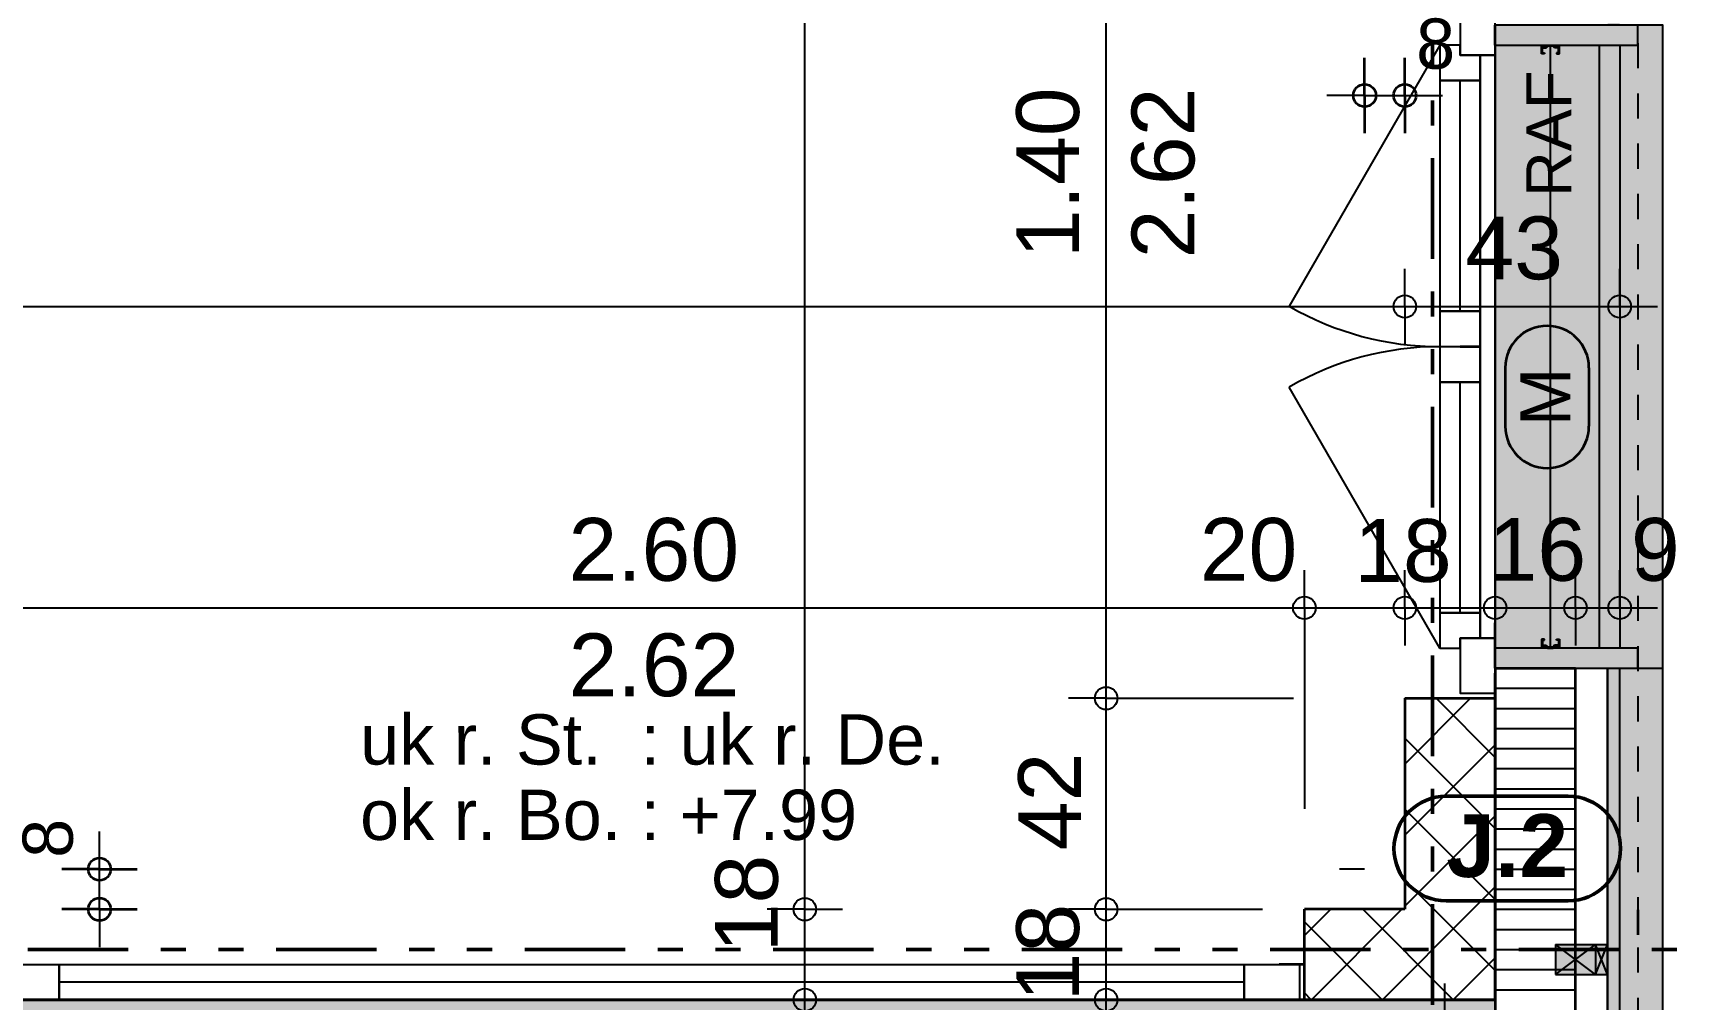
# Model space of a CAD drawing. Header units: centimetres. Extents: x 0.3 to 84.3, y 0.3 to 59.7.
# Drawn here: x 57.61 to 64.23, y 16.26 to 20.11 of the extents above; entities that cross this region are included whole.
import ezdxf

# ---------------------------------------------------------------- set-up
doc = ezdxf.new("R2010")
doc.units = ezdxf.units.CM
for name, pattern in [('AUSGEZOGEN', [0]), ('LINIE_17', [0.05, 0, -0.05]), ('LINIE_23', [0.79, 0.4, -0.13, 0, -0.13, 0, -0.13]), ('PHANTOM', [63.5, 31.75, -6.35, 6.35, -6.35, 6.35, -6.35]), ('PUNKT', [6.35, 0, -6.35]), ('RAND', [44.45, 12.7, -6.35, 12.7, -6.35, 0, -6.35]), ('VERDECKT', [9.525, 6.35, -3.175])]:
    doc.linetypes.add(name, pattern=pattern)
for name, color, linetype, lineweight in [('Allgemein', 7, 'AUSGEZOGEN', 35), ('Bauachsen grob', 7, 'RAND', 25), ('Bodenplatte', 7, 'AUSGEZOGEN', 35), ('Daemmung', 7, 'AUSGEZOGEN', 35), ('Decke', 7, 'AUSGEZOGEN', 35), ('Fenster', 7, 'AUSGEZOGEN', 35), ('Holz Fassadenverkleidung', 7, 'AUSGEZOGEN', 35), ('Holz Unterkonstruktion', 7, 'AUSGEZOGEN', 50), ('Holzgelaender', 7, 'AUSGEZOGEN', 50), ('Konstruktion oben', 7, 'VERDECKT', 25), ('Oeffnungsrichtung Fenster', 7, 'AUSGEZOGEN', 25), ('Rolladen', 7, 'AUSGEZOGEN', 25), ('Spengler', 7, 'AUSGEZOGEN', 35), ('Text Koten', 7, 'AUSGEZOGEN', 50), ('Text Werkplan Ausfuehrung', 7, 'AUSGEZOGEN', 50), ('Unterkonstruktion', 7, 'AUSGEZOGEN', 35), ('Vorhangbrett', 7, 'AUSGEZOGEN', 25), ('Wand Beton bewehrt', 7, 'AUSGEZOGEN', 35), ('Werkplan- Ausfuehrungsmasse', 7, 'AUSGEZOGEN', 25)]:
    doc.layers.add(name, color=color, linetype=linetype, lineweight=lineweight)
doc.layers.add('Elektro Text', color=7, linetype='AUSGEZOGEN', lineweight=35, true_color=0x656565)
doc.styles.add('ARIAL', font='ARIAL.TTF')

msp = doc.modelspace()

# ---------------------------------------------------------------- hatches: boundary and pattern name
at = {"layer": 'Allgemein', "linetype": 'AUSGEZOGEN', "lineweight": 25}
h = msp.add_hatch(color=32, dxfattribs=at)
h.paths.add_polyline_path([(63.884, 17.5797), (63.884, 15.7637), (63.932, 15.7637), (63.932, 17.5797)])
h.paths.add_polyline_path([(63.884, 20.2597), (63.884, 20.1397), (63.932, 20.1397), (63.932, 20.2597)])
for points in [[(63.756, 20.1397), (63.436, 20.1397), (63.436, 20.0597), (63.756, 20.0597), (63.836, 20.0597), (63.884, 20.0597), (63.932, 20.0597), (64.004, 20.0597), (64.004, 20.1397), (63.932, 20.1397), (63.884, 20.1397), (63.836, 20.1397)], [(63.756, 17.6597), (63.436, 17.6597), (63.436, 17.5797), (63.756, 17.5797), (63.836, 17.5797), (63.884, 17.5797), (63.932, 17.5797), (64.004, 17.5797), (64.004, 17.6597), (63.932, 17.6597), (63.884, 17.6597), (63.836, 17.6597)]]:
    msp.add_hatch(color=32, dxfattribs=at).paths.add_polyline_path(points)
at = {"layer": 'Bodenplatte', "linetype": 'AUSGEZOGEN', "lineweight": 25, "true_color": 0xe0ffe0}
msp.add_hatch(color=254, dxfattribs=at).paths.add_polyline_path([(32.236, 16.2597), (32.236, 16.0997), (63.436, 16.0997), (63.436, 16.2597)])
at = {"layer": 'Holz Unterkonstruktion', "linetype": 'AUSGEZOGEN', "lineweight": 25}
for points in [[(63.676, 16.3597), (63.676, 16.4797), (63.836, 16.4797), (63.836, 16.3597)], [(63.836, 16.3597), (63.836, 16.4797), (63.884, 16.4797), (63.884, 16.3597)]]:
    msp.add_hatch(color=32, dxfattribs=at).paths.add_polyline_path(points, flags=16)
at = {"layer": 'Holzgelaender', "linetype": 'AUSGEZOGEN', "lineweight": 25, "true_color": 0xf1f1f1}
msp.add_hatch(color=7, dxfattribs=at).paths.add_polyline_path([(63.852, 20.0597), (63.852, 17.6597), (63.932, 17.6597), (63.932, 20.0597)])
at = {"layer": 'Spengler', "linetype": 'AUSGEZOGEN', "lineweight": 25, "true_color": 0xfafafa}
for points in [[(64.104, 20.1397), (64.004, 20.1397), (64.004, 20.0597), (63.436, 20.0597), (63.436, 17.6597), (64.004, 17.6597), (64.004, 17.5797), (64.104, 17.5797)], [(64.104, 15.7637), (64.104, 17.5797), (63.932, 17.5797), (63.932, 15.7637)]]:
    msp.add_hatch(color=7, dxfattribs=at).paths.add_polyline_path(points)

# ---------------------------------------------------------------- linework, layer by layer
at = {"layer": 'Allgemein', "color": 7, "linetype": 'AUSGEZOGEN', "lineweight": 25}
for p, q in [((63.436, 20.1397), (63.436, 20.0597)), ((64.004, 20.0597), (64.004, 20.1397)), ((63.436, 20.0597), (63.756, 20.0597)), ((63.756, 20.0597), (63.836, 20.0597)), ((63.836, 20.0597), (63.884, 20.0597)), ((63.884, 20.0597), (63.932, 20.0597)), ((63.932, 20.0597), (64.004, 20.0597)), ((63.756, 17.6597), (63.436, 17.6597)), ((63.436, 17.6597), (63.436, 17.5797)), ((63.836, 17.6597), (63.756, 17.6597)), ((63.884, 17.6597), (63.836, 17.6597)), ((63.932, 17.6597), (63.884, 17.6597)), ((64.004, 17.6597), (63.932, 17.6597)), ((64.004, 17.5797), (64.004, 17.6597)), ((63.436, 17.5797), (63.756, 17.5797)), ((63.756, 17.5797), (63.836, 17.5797)), ((63.836, 17.5797), (63.884, 17.5797)), ((63.884, 17.5797), (63.884, 15.8117)), ((63.932, 17.5797), (64.004, 17.5797)), ((63.932, 15.7637), (63.932, 17.5797))]:
    msp.add_line(p, q, dxfattribs=at)
at = {"layer": 'Bauachsen grob', "color": 32, "linetype": 'LINIE_23', "lineweight": 50, "true_color": 0xc36e14}
for p, q in [((63.186, 1.3897), (63.186, 58.1)), ((22.94, 16.4597), (73.132, 16.4597))]:
    msp.add_line(p, q, dxfattribs=at)
at = {"layer": 'Bodenplatte', "color": 92, "linetype": 'VERDECKT', "lineweight": 35, "true_color": 0x00c600}
for q in [(32.236, 16.2597), (63.436, 16.0997)]:
    msp.add_line((63.436, 16.2597), q, dxfattribs=at)
at = {"layer": 'Daemmung', "color": 7, "linetype": 'AUSGEZOGEN', "lineweight": 35}
for p, q in [((63.436, 17.5797), (63.756, 17.5797)), ((63.436, 17.5797), (63.436, 17.4597)), ((63.756, 15.9397), (63.756, 17.5797)), ((63.436, 17.4597), (63.436, 16.6197)), ((63.436, 16.6197), (63.436, 16.2597)), ((62.676, 16.2597), (62.556, 16.2597)), ((63.436, 16.2597), (62.676, 16.2597))]:
    msp.add_line(p, q, dxfattribs=at)
at = {"layer": 'Daemmung', "color": 7, "linetype": 'AUSGEZOGEN', "lineweight": 25}
for points in [[(63.436, 17.5797), (63.436, 17.5797), (63.756, 17.5797)], [(63.436, 17.4997), (63.436, 17.4997), (63.756, 17.4997)], [(63.436, 17.4197), (63.436, 17.4197), (63.756, 17.4197)], [(63.436, 17.3397), (63.436, 17.3397), (63.756, 17.3397)], [(63.436, 17.2597), (63.436, 17.2597), (63.756, 17.2597)], [(63.436, 17.2597), (63.436, 17.2597), (63.756, 17.2597)], [(63.436, 17.1797), (63.436, 17.1797), (63.756, 17.1797)], [(63.436, 17.0997), (63.436, 17.0997), (63.756, 17.0997)], [(63.436, 17.0197), (63.436, 17.0197), (63.756, 17.0197)], [(63.436, 16.9397), (63.436, 16.9397), (63.756, 16.9397)], [(63.436, 16.9397), (63.436, 16.9397), (63.756, 16.9397)], [(63.436, 16.8597), (63.436, 16.8597), (63.756, 16.8597)], [(63.436, 16.7797), (63.436, 16.7797), (63.756, 16.7797)], [(63.436, 16.6997), (63.436, 16.6997), (63.756, 16.6997)], [(63.436, 16.6197), (63.436, 16.6197), (63.756, 16.6197)], [(63.436, 16.6197), (63.436, 16.6197), (63.756, 16.6197)], [(63.436, 16.5397), (63.436, 16.5397), (63.756, 16.5397)], [(63.436, 16.4597), (63.436, 16.4597), (63.756, 16.4597)], [(63.436, 16.3797), (63.436, 16.3797), (63.756, 16.3797)], [(63.436, 16.2997), (63.436, 16.2997), (63.756, 16.2997)], [(63.436, 16.2997), (63.436, 16.2997), (63.756, 16.2997)]]:
    msp.add_lwpolyline(points, dxfattribs=at)
at = {"layer": 'Decke', "color": 92, "linetype": 'PHANTOM', "lineweight": 35, "true_color": 0x00c600}
for p, q in [((32.236, 16.2597), (63.436, 16.2597)), ((63.436, 16.2597), (63.436, 16.0997))]:
    msp.add_line(p, q, dxfattribs=at)
at = {"layer": 'Elektro Text', "color": 40, "linetype": 'AUSGEZOGEN', "lineweight": 35}
for p, q in [((63.476, 18.7758), (63.476, 18.5431)), ((63.8093, 18.7758), (63.8093, 18.5431))]:
    msp.add_line(p, q, dxfattribs=at)
for centre, start, end in [((63.6427, 18.7758), 0, 180), ((63.6427, 18.5431), 180, 0)]:
    msp.add_arc(centre, 0.1667, start, end, dxfattribs=at)
at = {"layer": 'Fenster', "color": 7, "linetype": 'AUSGEZOGEN', "lineweight": 25}
for p, q in [((63.296, 19.0007), (63.296, 19.9197)), ((63.296, 17.7997), (63.296, 18.7187)), ((60.075, 16.3297), (57.716, 16.3297)), ((62.436, 16.3297), (60.077, 16.3297))]:
    msp.add_line(p, q, dxfattribs=at)
for points in [[(63.436, 20.0197), (63.436, 20.2397), (63.296, 20.2397), (63.296, 20.0197), (63.436, 20.0197)], [(63.436, 17.5797), (64.104, 17.5797), (64.104, 20.1397), (63.436, 20.1397), (63.436, 17.5797)], [(63.376, 19.9197), (63.376, 20.0197), (63.296, 20.0197), (63.296, 20.0597), (63.216, 20.0597), (63.216, 19.9197), (63.376, 19.9197)], [(63.376, 20.0197), (63.376, 18.8607), (63.296, 18.8607), (63.296, 18.8587), (63.376, 18.8587), (63.376, 17.6997), (63.436, 17.6997), (63.436, 20.0197), (63.376, 20.0197)], [(63.376, 19.0007), (63.376, 19.9197), (63.216, 19.9197), (63.216, 19.0007), (63.376, 19.0007)], [(63.296, 18.8607), (63.376, 18.8607), (63.376, 19.0007), (63.216, 19.0007), (63.216, 18.8607), (63.296, 18.8607)], [(63.376, 18.7187), (63.376, 18.8587), (63.296, 18.8587), (63.216, 18.8587), (63.216, 18.7187), (63.376, 18.7187)], [(63.376, 17.7997), (63.376, 18.7187), (63.216, 18.7187), (63.216, 17.7997), (63.376, 17.7997)], [(63.296, 17.6597), (63.296, 17.6997), (63.376, 17.6997), (63.376, 17.7997), (63.216, 17.7997), (63.216, 17.6597), (63.296, 17.6597)], [(63.436, 17.4797), (63.436, 17.6997), (63.296, 17.6997), (63.296, 17.4797), (63.436, 17.4797)], [(57.716, 16.2597), (57.496, 16.2597), (57.496, 16.3997), (57.716, 16.3997), (57.716, 16.2597)], [(62.436, 16.2597), (57.716, 16.2597), (57.716, 16.3997), (62.436, 16.3997), (62.436, 16.2597)], [(62.656, 16.2597), (62.436, 16.2597), (62.436, 16.3997), (62.656, 16.3997), (62.656, 16.2597)]]:
    msp.add_lwpolyline(points, dxfattribs=at)
at = {"layer": 'Holz Fassadenverkleidung', "color": 7, "linetype": 'LINIE_17', "lineweight": 25}
msp.add_line((64.004, 48.8677), (64.004, 10.9417), dxfattribs=at)
at = {"layer": 'Holz Unterkonstruktion', "color": 7, "linetype": 'AUSGEZOGEN', "lineweight": 25}
for p, q in [((63.676, 16.4797), (63.676, 16.3597)), ((63.676, 16.4797), (63.836, 16.4797)), ((63.836, 16.3597), (63.676, 16.4797)), ((63.676, 16.3597), (63.836, 16.4797)), ((63.836, 16.4797), (63.836, 16.3597)), ((63.836, 16.4797), (63.836, 16.3597)), ((63.836, 16.4797), (63.884, 16.4797)), ((63.884, 16.3597), (63.836, 16.4797)), ((63.836, 16.3597), (63.884, 16.4797)), ((63.884, 16.4797), (63.884, 16.3597)), ((63.676, 16.3597), (63.836, 16.3597)), ((63.836, 16.3597), (63.884, 16.3597))]:
    msp.add_line(p, q, dxfattribs=at)
at = {"layer": 'Holzgelaender', "color": 7, "linetype": 'AUSGEZOGEN', "lineweight": 25}
for p, q in [((63.852, 17.6597), (63.852, 20.0597)), ((63.852, 20.0597), (63.932, 20.0597)), ((63.932, 20.0597), (63.932, 17.6597)), ((63.932, 17.6597), (63.852, 17.6597))]:
    msp.add_line(p, q, dxfattribs=at)
at = {"layer": 'Konstruktion oben', "color": 7, "linetype": 'PUNKT', "lineweight": 35}
msp.add_line((64.004, 48.8677), (64.004, 10.9417), dxfattribs=at)
at = {"layer": 'Oeffnungsrichtung Fenster', "color": 7, "linetype": 'AUSGEZOGEN', "lineweight": 25}
for p, q in [((63.216, 20.0597), (62.616, 19.0205)), ((63.216, 17.6597), (62.616, 18.699))]:
    msp.add_line(p, q, dxfattribs=at)
for centre, start, end in [((63.216, 20.0597), 240, 270), ((63.216, 17.6597), 90, 120)]:
    msp.add_arc(centre, 1.2, start, end, dxfattribs=at)
at = {"layer": 'Rolladen', "color": 7, "linetype": 'AUSGEZOGEN', "lineweight": 25}
for p, q in [((63.62, 20.0587), (63.624, 20.0587)), ((63.62, 20.0247), (63.62, 20.0587)), ((63.624, 20.0527), (63.624, 20.0587)), ((63.638, 20.0527), (63.645, 20.0597)), ((63.6397, 20.0487), (63.6467, 20.0557)), ((63.645, 20.0597), (63.667, 20.0597)), ((63.6653, 20.0557), (63.6467, 20.0557)), ((63.65, 20.0597), (63.651, 20.0597)), ((63.651, 20.0597), (63.661, 20.0597)), ((63.6723, 20.0487), (63.6653, 20.0557)), ((63.674, 20.0527), (63.667, 20.0597)), ((63.688, 20.0587), (63.692, 20.0587)), ((63.688, 20.0527), (63.688, 20.0587)), ((63.692, 20.0247), (63.692, 20.0587)), ((63.632, 20.0247), (63.62, 20.0247)), ((63.624, 20.0527), (63.638, 20.0527)), ((63.624, 20.0287), (63.624, 20.0487)), ((63.624, 20.0487), (63.6397, 20.0487)), ((63.624, 20.0287), (63.632, 20.0287)), ((63.632, 20.0287), (63.632, 20.0247)), ((63.688, 20.0487), (63.6723, 20.0487)), ((63.688, 20.0527), (63.674, 20.0527)), ((63.68, 20.0287), (63.68, 20.0247)), ((63.688, 20.0287), (63.68, 20.0287)), ((63.68, 20.0247), (63.692, 20.0247)), ((63.688, 20.0287), (63.688, 20.0487)), ((63.62, 17.6947), (63.62, 17.6607)), ((63.632, 17.6947), (63.62, 17.6947)), ((63.624, 17.6907), (63.632, 17.6907)), ((63.624, 17.6907), (63.624, 17.6707)), ((63.632, 17.6907), (63.632, 17.6947)), ((63.68, 17.6947), (63.692, 17.6947)), ((63.68, 17.6907), (63.68, 17.6947)), ((63.688, 17.6907), (63.68, 17.6907)), ((63.688, 17.6907), (63.688, 17.6707)), ((63.692, 17.6947), (63.692, 17.6607)), ((63.62, 17.6607), (63.624, 17.6607)), ((63.624, 17.6707), (63.6397, 17.6707)), ((63.624, 17.6667), (63.638, 17.6667)), ((63.624, 17.6667), (63.624, 17.6607)), ((63.638, 17.6667), (63.645, 17.6597)), ((63.6397, 17.6707), (63.6467, 17.6637)), ((63.645, 17.6597), (63.667, 17.6597)), ((63.6653, 17.6637), (63.6467, 17.6637)), ((63.65, 17.6597), (63.651, 17.6597)), ((63.651, 17.6597), (63.661, 17.6597)), ((63.6723, 17.6707), (63.6653, 17.6637)), ((63.674, 17.6667), (63.667, 17.6597)), ((63.688, 17.6707), (63.6723, 17.6707)), ((63.688, 17.6667), (63.674, 17.6667)), ((63.688, 17.6667), (63.688, 17.6607)), ((63.688, 17.6607), (63.692, 17.6607))]:
    msp.add_line(p, q, dxfattribs=at)
at = {"layer": 'Rolladen', "color": 7, "linetype": 'PHANTOM', "lineweight": 25}
msp.add_line((63.656, 17.6597), (63.656, 20.0597), dxfattribs=at)
at = {"layer": 'Spengler', "color": 7, "linetype": 'AUSGEZOGEN', "lineweight": 25}
msp.add_line((64.104, 15.7637), (64.104, 17.5797), dxfattribs=at)
at = {"layer": 'Text Koten', "color": 240, "linetype": 'AUSGEZOGEN', "lineweight": 25}
msp.add_line((63.236, 15.8747), (63.236, 16.3247), dxfattribs=at)
at = {"layer": 'Text Werkplan Ausfuehrung', "color": 92, "linetype": 'AUSGEZOGEN', "lineweight": 50, "true_color": 0x00b300}
for p, q in [((63.7267, 17.0699), (63.2412, 17.0699)), ((63.7267, 16.6532), (63.2412, 16.6532))]:
    msp.add_line(p, q, dxfattribs=at)
for centre, start, end in [((63.2412, 16.8615), 90, 270), ((63.7267, 16.8615), 270, 90)]:
    msp.add_arc(centre, 0.2083, start, end, dxfattribs=at)
at = {"layer": 'Unterkonstruktion', "color": 7, "linetype": 'AUSGEZOGEN', "lineweight": 25}
for p, q in [((63.756, 17.5797), (63.836, 17.5797)), ((63.756, 17.5797), (63.756, 15.9397)), ((63.836, 17.5797), (63.884, 17.5797)), ((63.884, 15.8117), (63.884, 17.5797))]:
    msp.add_line(p, q, dxfattribs=at)
at = {"layer": 'Vorhangbrett', "color": 191, "linetype": 'PUNKT', "lineweight": 25, "true_color": 0xbe96ea}
for p, q in [((62.916, 20.8597), (62.916, 16.7797)), ((62.916, 16.7797), (49.486, 16.7797))]:
    msp.add_line(p, q, dxfattribs=at)
at = {"layer": 'Vorhangbrett', "color": 191, "linetype": 'AUSGEZOGEN', "lineweight": 35, "true_color": 0xbe96ea}
for p, q in [((62.916, 19.8597), (62.916, 20.0097)), ((63.076, 19.8597), (63.076, 20.0097)), ((62.916, 19.8597), (62.916, 19.7097)), ((63.076, 19.8597), (63.076, 19.7097)), ((57.876, 16.7797), (57.726, 16.7797)), ((57.876, 16.7797), (58.026, 16.7797)), ((57.876, 16.6197), (57.726, 16.6197)), ((57.876, 16.6197), (58.026, 16.6197))]:
    msp.add_line(p, q, dxfattribs=at)
at = {"layer": 'Vorhangbrett', "color": 191, "linetype": 'AUSGEZOGEN', "lineweight": 25, "true_color": 0xbe96ea}
for p, q in [((62.916, 19.8597), (62.766, 19.8597)), ((62.916, 19.8597), (63.076, 19.8597)), ((63.076, 19.8597), (63.226, 19.8597)), ((57.876, 16.7797), (57.876, 16.9297)), ((57.876, 16.6197), (57.876, 16.7797)), ((57.876, 16.6197), (57.876, 16.4697))]:
    msp.add_line(p, q, dxfattribs=at)
at = {"layer": 'Vorhangbrett', "color": 191, "linetype": 'AUSGEZOGEN', "lineweight": 35, "true_color": 0xbe96ea}
for centre in [(62.916, 19.8597), (63.076, 19.8597), (57.876, 16.7797), (57.876, 16.6197)]:
    msp.add_circle(centre, 0.045, dxfattribs=at)
at = {"layer": 'Wand Beton bewehrt', "color": 180, "linetype": 'PUNKT', "lineweight": 35}
for p, q in [((63.296, 20.2597), (63.296, 17.4597)), ((63.436, 20.0597), (63.436, 20.1397)), ((63.436, 17.6597), (63.436, 20.0597)), ((63.436, 17.5797), (63.436, 17.6597)), ((63.436, 17.4597), (63.436, 17.5797)), ((63.296, 17.4597), (63.436, 17.4597)), ((62.676, 16.3997), (57.476, 16.3997)), ((62.676, 16.2597), (62.676, 16.3997))]:
    msp.add_line(p, q, dxfattribs=at)
at = {"layer": 'Wand Beton bewehrt', "color": 7, "linetype": 'AUSGEZOGEN', "lineweight": 35}
for p, q in [((63.076, 17.4597), (63.296, 17.4597)), ((63.076, 17.4597), (63.076, 16.6197)), ((63.296, 17.4597), (63.436, 17.4597)), ((63.436, 16.6197), (63.436, 17.4597)), ((62.676, 16.3997), (62.676, 16.6197)), ((63.076, 16.6197), (62.676, 16.6197)), ((63.436, 16.2597), (63.436, 16.6197)), ((62.676, 16.2597), (62.676, 16.3997)), ((62.676, 16.2597), (63.436, 16.2597))]:
    msp.add_line(p, q, dxfattribs=at)
at = {"layer": 'Wand Beton bewehrt', "color": 7, "linetype": 'AUSGEZOGEN', "lineweight": 25}
for p, q in [((63.076, 17.1978), (63.338, 17.4597)), ((63.2005, 17.4597), (63.436, 17.2242)), ((63.076, 17.3013), (63.436, 16.9413)), ((63.076, 16.9149), (63.436, 17.2749)), ((63.076, 17.0185), (63.436, 16.6585)), ((63.076, 16.6321), (63.436, 16.9921)), ((63.076, 16.7357), (63.1919, 16.6197)), ((63.3465, 16.6197), (63.436, 16.7092)), ((62.9862, 16.2597), (62.676, 16.57)), ((63.2693, 16.2597), (63.436, 16.4264)), ((62.7034, 16.2597), (62.676, 16.2871))]:
    msp.add_line(p, q, dxfattribs=at)
for points in [[(62.676, 16.5149), (62.7808, 16.6197), (62.7808, 16.6197)], [(62.7037, 16.2597), (63.0637, 16.6197), (63.0637, 16.6197)], [(63.2691, 16.2597), (62.9091, 16.6197), (62.9091, 16.6197)], [(62.9865, 16.2597), (63.3465, 16.6197), (63.3465, 16.6197)], [(63.436, 16.3757), (63.1919, 16.6197), (63.1919, 16.6197)]]:
    msp.add_lwpolyline(points, dxfattribs=at)
at = {"layer": 'Werkplan- Ausfuehrungsmasse', "color": 7, "linetype": 'AUSGEZOGEN', "lineweight": 25}
for p, q in [((60.686, 16.6197), (60.686, 27.6097)), ((61.886, 17.4597), (61.886, 20.2597)), ((63.076, 19.0197), (63.076, 19.1697)), ((63.932, 19.0197), (63.932, 19.1697)), ((48.086, 19.0197), (63.076, 19.0197)), ((63.076, 19.0197), (63.076, 18.8697)), ((63.076, 19.0197), (63.076, 19.0197)), ((63.076, 19.0197), (63.932, 19.0197)), ((63.932, 19.0197), (63.932, 18.8697)), ((63.932, 19.0197), (63.932, 19.0197)), ((63.932, 19.0197), (64.082, 19.0197)), ((62.676, 17.8197), (62.676, 17.9697)), ((63.076, 17.8197), (63.076, 17.9697)), ((63.436, 17.8197), (63.436, 17.9697)), ((63.756, 17.8197), (63.756, 17.9697)), ((63.932, 17.8197), (63.932, 17.9697)), ((57.476, 17.8197), (62.676, 17.8197)), ((62.676, 17.8197), (62.676, 17.6697)), ((62.676, 17.8197), (62.676, 17.0197)), ((62.676, 17.8197), (63.076, 17.8197)), ((63.076, 17.8197), (63.076, 17.6697)), ((63.076, 17.8197), (63.076, 17.8197)), ((63.076, 17.8197), (63.436, 17.8197)), ((63.436, 17.8197), (63.436, 17.6697)), ((63.436, 17.8197), (63.436, 17.8197)), ((63.436, 17.8197), (63.756, 17.8197)), ((63.756, 17.8197), (63.756, 17.6697)), ((63.756, 17.8197), (63.756, 17.8197)), ((63.756, 17.8197), (63.932, 17.8197)), ((63.932, 17.8197), (63.932, 17.6697)), ((63.932, 17.8197), (63.932, 17.8197)), ((63.932, 17.8197), (64.082, 17.8197)), ((61.886, 17.4597), (61.736, 17.4597)), ((61.886, 17.4597), (62.036, 17.4597)), ((61.886, 16.6197), (61.886, 17.4597)), ((60.686, 16.6197), (60.536, 16.6197)), ((60.686, 16.6197), (60.836, 16.6197)), ((60.686, 16.6197), (60.686, 16.6197)), ((60.686, 16.2597), (60.686, 16.6197)), ((61.886, 16.6197), (61.736, 16.6197)), ((61.886, 16.6197), (62.036, 16.6197)), ((61.886, 16.2597), (61.886, 16.6197)), ((60.686, 16.2597), (60.536, 16.2597)), ((60.686, 16.2597), (60.836, 16.2597)), ((60.686, 16.2597), (60.686, 16.2597)), ((60.686, 11.7097), (60.686, 16.2597)), ((61.886, 16.2597), (61.736, 16.2597)), ((61.886, 16.2597), (62.036, 16.2597)), ((61.886, 16.2597), (61.886, 16.2597)), ((61.886, 15.7637), (61.886, 16.2597))]:
    msp.add_line(p, q, dxfattribs=at)
for points in [[(61.886, 17.4597), (61.9336, 17.4597), (61.9336, 17.4597), (61.9819, 17.4597), (61.9819, 17.4597), (62.0404, 17.4597), (62.0404, 17.4597), (62.1906, 17.4597), (62.1906, 17.4597), (62.6321, 17.4597)], [(61.886, 16.6197), (61.9188, 16.6197), (61.9188, 16.6197), (61.9614, 16.6197), (61.9614, 16.6197), (62.0129, 16.6197), (62.0129, 16.6197), (62.1453, 16.6197), (62.1453, 16.6197), (62.5091, 16.6197)]]:
    msp.add_lwpolyline(points, dxfattribs=at)
for centre in [(63.076, 19.0197), (63.932, 19.0197), (62.676, 17.8197), (63.076, 17.8197), (63.436, 17.8197), (63.756, 17.8197), (63.932, 17.8197), (61.886, 17.4597), (60.686, 16.6197), (61.886, 16.6197), (60.686, 16.2597), (61.886, 16.2597)]:
    msp.add_circle(centre, 0.045, dxfattribs=at)

# ---------------------------------------------------------------- texts
at = {"layer": 'Elektro Text', "color": 40, "linetype": 'AUSGEZOGEN', "lineweight": 35, "insert": (63.736, 18.5431), "char_height": 0.2, "width": 0.1, "attachment_point": 7, "rotation": 90, "style": 'ARIAL'}
msp.add_mtext('M', dxfattribs=at)
at = {"layer": 'Text Koten', "color": 7, "linetype": 'AUSGEZOGEN', "lineweight": 35, "char_height": 0.2, "width": 0.1, "attachment_point": 7, "style": 'ARIAL'}
for s, insert in [('uk\\~r.\\~St.\\~\\~:\\~uk\\~r.\\~De.', (58.9143, 17.1931)), ('ok\\~r.\\~Bo.\\~:\\~+7.99', (58.9143, 16.8931))]:
    msp.add_mtext(s, dxfattribs=dict(at, insert=insert))
at = {"layer": 'Text Werkplan Ausfuehrung', "color": 7, "linetype": 'AUSGEZOGEN', "lineweight": 35, "insert": (63.74, 19.4557), "char_height": 0.18, "width": 0.09, "attachment_point": 7, "rotation": 90, "style": 'ARIAL'}
msp.add_mtext('RAF', dxfattribs=at)
at = {"layer": 'Text Werkplan Ausfuehrung', "color": 92, "linetype": 'AUSGEZOGEN', "lineweight": 50, "true_color": 0x00b300, "insert": (63.2412, 16.7449), "char_height": 0.25, "width": 0.125, "attachment_point": 7, "style": 'ARIAL'}
msp.add_mtext('\\fArial|i0|b1|c0|p0;J.2', dxfattribs=at)
at = {"layer": 'Vorhangbrett', "color": 191, "linetype": 'AUSGEZOGEN', "lineweight": 35, "true_color": 0xbe96ea, "insert": (63.121, 19.9631), "char_height": 0.2, "width": 0.1, "attachment_point": 7, "style": 'ARIAL'}
msp.add_mtext('8', dxfattribs=at)
at = {"layer": 'Vorhangbrett', "color": 191, "linetype": 'AUSGEZOGEN', "lineweight": 35, "true_color": 0xbe96ea, "insert": (57.7726, 16.8247), "char_height": 0.2, "width": 0.1, "attachment_point": 7, "rotation": 90, "style": 'ARIAL'}
msp.add_mtext('8', dxfattribs=at)
at = {"layer": 'Werkplan- Ausfuehrungsmasse', "color": 7, "linetype": 'AUSGEZOGEN', "lineweight": 50, "char_height": 0.25, "width": 0.125, "attachment_point": 7, "rotation": 90, "style": 'ARIAL'}
for s, insert in [('1.40', (61.7817, 19.2119)), ('2.62', (62.2413, 19.2114)), ('42', (61.786, 16.8547)), ('18', (60.5817, 16.4487)), ('18', (61.7817, 16.2532))]:
    msp.add_mtext(s, dxfattribs=dict(at, insert=insert))
at = {"layer": 'Werkplan- Ausfuehrungsmasse', "color": 7, "linetype": 'AUSGEZOGEN', "lineweight": 50, "char_height": 0.25, "width": 0.125, "attachment_point": 7, "style": 'ARIAL'}
for s, insert in [('43', (63.3177, 19.1242)), ('2.60', (59.7445, 17.924)), ('20', (62.2592, 17.924)), ('18', (62.8744, 17.9197)), ('16', (63.4098, 17.924)), ('9', (63.977, 17.924)), ('2.62', (59.7453, 17.4644))]:
    msp.add_mtext(s, dxfattribs=dict(at, insert=insert))

doc.saveas('drawing.dxf')
